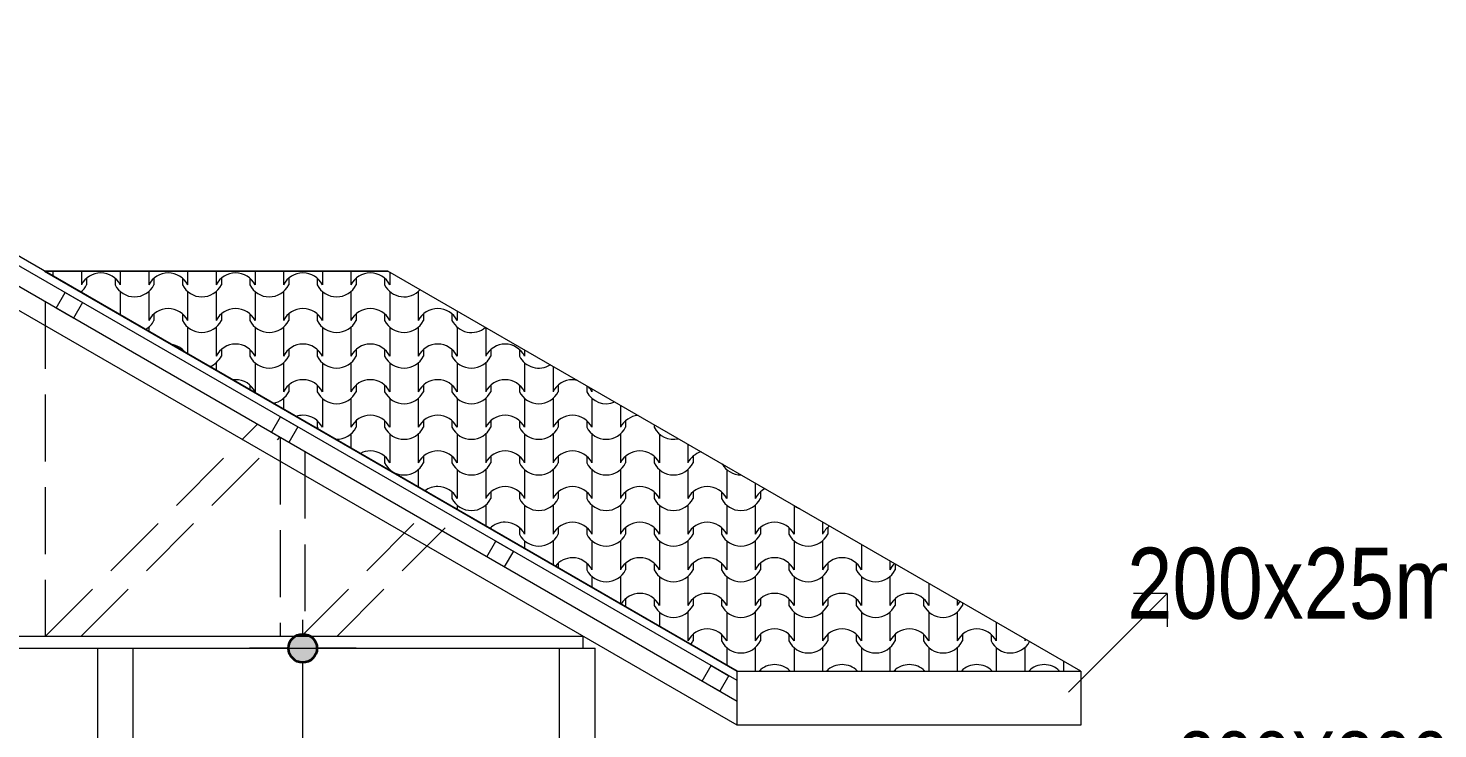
# Model space of a CAD drawing. Header units: millimetres. Extents: x 102766 to 172228, y -127504 to -81044.
# Drawn here: x 134821 to 140773, y -115740 to -112782 of the extents above; entities that cross this region are included whole.
import ezdxf

# ---------------------------------------------------------------- set-up
doc = ezdxf.new("R2010")
doc.units = ezdxf.units.MM
doc.header["$MEASUREMENT"] = 0
doc.linetypes.add('Hidden Line', pattern=[391.222223, 282.222223, -109])
doc.layers.add('2D Drafting - General', color=7, linetype='Continuous')
doc.layers.add('Dimensioning - General', color=7, linetype='Continuous')
for name, color, linetype, lineweight in [('2D Drafting - General_Pen_No__1', 7, 'Continuous', 13), ('Annotation - Text_Pen_No__1', 7, 'Continuous', 13), ('Dimensioning - General_Pen_No__1', 7, 'Continuous', 13), ('Dimensioning - General_Pen_No__27', 7, 'Continuous', 35), ('Shell - Roof_Pen_No__1', 7, 'Continuous', 13), ('Structural - Bearing_Pen_No__1', 7, 'Continuous', 13)]:
    doc.layers.add(name, color=color, linetype=linetype, lineweight=lineweight)
doc.layers.add('2D Drafting - General_Pen_No__105', color=7, linetype='Continuous', lineweight=13, true_color=0xcae6ff)
doc.layers.add('2D Drafting - General_Pen_No__82', color=7, linetype='Continuous', lineweight=20, true_color=0xaaaaaa)
doc.styles.add('GENERATED_STYLE_1', font='ARIALN.TTF')
doc.styles.add('GENERATED_STYLE_11', font='')
doc.styles.get('GENERATED_STYLE_11').set_extended_font_data('Bodoni MT Condensed')
doc.dimstyles.new('GENERATED_STYLE__3', dxfattribs={"dimtxt": 300, "dimasz": 228, "dimexe": 0.18, "dimexo": 0, "dimgap": 0.09, "dimtad": 0, "dimdec": 0, "dimzin": 0, "dimdsep": 46, "dimtxsty": 'GENERATED_STYLE_1', "dimblk": 'ARROWHEAD_11', "dimblk1": 'ARROWHEAD_11', "dimblk2": 'ARROWHEAD_11', "dimcen": 0.09, "dimclrd": 7, "dimclre": 7, "dimclrt": 7, "dimadec": 0, "dimazin": 0, "dimtfac": 1, "dimtdec": 4, "dimtmove": 0, "dimatfit": 3, "dimfxl": 0, "dimtolj": 1, "dimtzin": 0, "dimarcsym": 0})

# ---------------------------------------------------------------- blocks, each defined once
blk = doc.blocks.new('*X32')
at = {"layer": '2D Drafting - General_Pen_No__82', "linetype": 'Continuous'}
for p, q in [((134925.6, -113807), (134925.6, -113827.5)), ((135045.9, -113807), (135045.9, -113865.4)), ((135067.9, -113837.4), (135067.9, -113865.4)), ((135188.1, -113837.4), (135188.1, -113865.4)), ((135210.1, -113807), (135210.1, -113865.4)), ((135330.4, -113807), (135330.4, -113865.4)), ((135352.4, -113837.4), (135352.4, -113865.4)), ((135472.6, -113837.4), (135472.6, -113865.4)), ((135494.6, -113807), (135494.6, -113865.4)), ((135614.8, -113807), (135614.8, -113865.4)), ((135636.8, -113837.4), (135636.8, -113865.4)), ((135757.1, -113837.4), (135757.1, -113865.4)), ((135779.1, -113807), (135779.1, -113865.4)), ((135899.3, -113807), (135899.3, -113865.4)), ((135921.3, -113837.4), (135921.3, -113865.4)), ((136041.6, -113837.4), (136041.6, -113865.4)), ((136063.6, -113807), (136063.6, -113865.4)), ((136183.8, -113807), (136183.8, -113865.4)), ((136205.8, -113837.4), (136205.8, -113865.4)), ((136326, -113837.4), (136326, -113865.4)), ((136348, -113811.5), (136348, -113865.4)), ((135045.9, -113893.8), (135045.9, -113896.9)), ((135210.1, -113893.8), (135210.1, -113954.8)), ((135330.4, -113893.8), (135330.4, -113954.8)), ((135494.6, -113893.8), (135494.6, -113954.8)), ((135614.8, -113893.8), (135614.8, -113954.8)), ((135779.1, -113893.8), (135779.1, -113954.8)), ((135899.3, -113893.8), (135899.3, -113954.8)), ((136063.6, -113893.8), (136063.6, -113954.8)), ((136183.8, -113893.8), (136183.8, -113954.8)), ((136348, -113893.8), (136348, -113954.8)), ((136468.3, -113893.8), (136468.3, -113954.8)), ((135210.1, -113954.8), (135210.1, -113991.7)), ((135330.4, -113954.8), (135330.4, -114015.7)), ((135494.6, -113954.8), (135494.6, -114015.7)), ((135614.8, -113954.8), (135614.8, -114015.7)), ((135779.1, -113954.8), (135779.1, -114015.7)), ((135899.3, -113954.8), (135899.3, -114015.7)), ((136063.6, -113954.8), (136063.6, -114015.7)), ((136183.8, -113954.8), (136183.8, -114015.7)), ((136348, -113954.8), (136348, -114015.7)), ((136468.3, -113954.8), (136468.3, -114015.7)), ((135352.4, -113987.7), (135352.4, -114015.7)), ((135472.6, -113987.7), (135472.6, -114015.7)), ((135636.8, -113987.7), (135636.8, -114015.7)), ((135757.1, -113987.7), (135757.1, -114015.7)), ((135921.3, -113987.7), (135921.3, -114015.7)), ((136041.6, -113987.7), (136041.6, -114015.7)), ((136205.8, -113987.7), (136205.8, -114015.7)), ((136326, -113987.7), (136326, -114015.7)), ((136490.3, -113987.7), (136490.3, -114015.7)), ((136610.5, -113987.7), (136610.5, -114015.7)), ((136632.5, -113975.8), (136632.5, -114015.7)), ((135330.4, -114044.1), (135330.4, -114061.1)), ((135494.6, -114044.1), (135494.6, -114105.1)), ((135614.8, -114044.1), (135614.8, -114105.1)), ((135779.1, -114044.1), (135779.1, -114105.1)), ((135899.3, -114044.1), (135899.3, -114105.1)), ((136063.6, -114044.1), (136063.6, -114105.1)), ((136183.8, -114044.1), (136183.8, -114105.1)), ((136348, -114044.1), (136348, -114105.1)), ((136468.3, -114044.1), (136468.3, -114105.1)), ((136632.5, -114044.1), (136632.5, -114105.1)), ((136752.8, -114045.2), (136752.8, -114105.1)), ((135472.6, -114138), (135472.6, -114143.2)), ((135494.6, -114105.1), (135494.6, -114155.9)), ((135614.8, -114105.1), (135614.8, -114166.1)), ((135636.8, -114138), (135636.8, -114166.1)), ((135757.1, -114138), (135757.1, -114166.1)), ((135779.1, -114105.1), (135779.1, -114166.1)), ((135899.3, -114105.1), (135899.3, -114166.1)), ((135921.3, -114138), (135921.3, -114166.1)), ((136041.6, -114138), (136041.6, -114166.1)), ((136063.6, -114105.1), (136063.6, -114166.1)), ((136183.8, -114105.1), (136183.8, -114166.1)), ((136205.8, -114138), (136205.8, -114166.1)), ((136326, -114138), (136326, -114166.1)), ((136348, -114105.1), (136348, -114166.1)), ((136468.3, -114105.1), (136468.3, -114166.1)), ((136490.3, -114138), (136490.3, -114166.1)), ((136610.5, -114138), (136610.5, -114166.1)), ((136632.5, -114105.1), (136632.5, -114166.1)), ((136752.8, -114105.1), (136752.8, -114166.1)), ((136774.8, -114138), (136774.8, -114166.1)), ((136895, -114138), (136895, -114166.1)), ((136917, -114140), (136917, -114166.1)), ((135614.8, -114194.5), (135614.8, -114225.4)), ((135779.1, -114194.5), (135779.1, -114255.4)), ((135899.3, -114194.5), (135899.3, -114255.4)), ((136063.6, -114194.5), (136063.6, -114255.4)), ((136183.8, -114194.5), (136183.8, -114255.4)), ((136348, -114194.5), (136348, -114255.4)), ((136468.3, -114194.5), (136468.3, -114255.4)), ((136632.5, -114194.5), (136632.5, -114255.4)), ((136752.8, -114194.5), (136752.8, -114255.4)), ((136917, -114194.5), (136917, -114255.4)), ((135779.1, -114255.4), (135779.1, -114316.4)), ((135899.3, -114255.4), (135899.3, -114316.4)), ((136063.6, -114255.4), (136063.6, -114316.4)), ((136183.8, -114255.4), (136183.8, -114316.4)), ((136348, -114255.4), (136348, -114316.4)), ((136468.3, -114255.4), (136468.3, -114316.4)), ((136632.5, -114255.4), (136632.5, -114316.4)), ((136752.8, -114255.4), (136752.8, -114316.4)), ((136917, -114255.4), (136917, -114316.4)), ((137037.2, -114209.4), (137037.2, -114255.4)), ((137037.2, -114255.4), (137037.2, -114316.4)), ((135757.1, -114288.4), (135757.1, -114307.5)), ((135921.3, -114288.4), (135921.3, -114316.4)), ((136041.6, -114288.4), (136041.6, -114316.4)), ((136205.8, -114288.4), (136205.8, -114316.4)), ((136326, -114288.4), (136326, -114316.4)), ((136490.3, -114288.4), (136490.3, -114316.4)), ((136610.5, -114288.4), (136610.5, -114316.4)), ((136774.8, -114288.4), (136774.8, -114316.4)), ((136895, -114288.4), (136895, -114316.4)), ((137059.2, -114288.4), (137059.2, -114316.4)), ((137179.5, -114291.6), (137179.5, -114316.4)), ((137201.5, -114304.3), (137201.5, -114316.4)), ((135899.3, -114344.8), (135899.3, -114389.6)), ((136063.6, -114344.8), (136063.6, -114405.8)), ((136183.8, -114344.8), (136183.8, -114405.8)), ((136348, -114344.8), (136348, -114405.8)), ((136468.3, -114344.8), (136468.3, -114405.8)), ((136632.5, -114344.8), (136632.5, -114405.8)), ((136752.8, -114344.8), (136752.8, -114405.8)), ((136917, -114344.8), (136917, -114405.8)), ((137037.2, -114344.8), (137037.2, -114405.8)), ((137201.5, -114344.8), (137201.5, -114405.8)), ((137321.7, -114373.7), (137321.7, -114405.8)), ((136041.6, -114438.7), (136041.6, -114466.7)), ((136063.6, -114405.8), (136063.6, -114466.7)), ((136183.8, -114405.8), (136183.8, -114466.7)), ((136205.8, -114438.7), (136205.8, -114466.7)), ((136326, -114438.7), (136326, -114466.7)), ((136348, -114405.8), (136348, -114466.7)), ((136468.3, -114405.8), (136468.3, -114466.7)), ((136490.3, -114438.7), (136490.3, -114466.7)), ((136610.5, -114438.7), (136610.5, -114466.7)), ((136632.5, -114405.8), (136632.5, -114466.7)), ((136752.8, -114405.8), (136752.8, -114466.7)), ((136774.8, -114438.7), (136774.8, -114466.7)), ((136895, -114438.7), (136895, -114466.7)), ((136917, -114405.8), (136917, -114466.7)), ((137037.2, -114405.8), (137037.2, -114466.7)), ((137059.2, -114438.7), (137059.2, -114466.7)), ((137179.5, -114438.7), (137179.5, -114466.7)), ((137201.5, -114405.8), (137201.5, -114466.7)), ((137321.7, -114405.8), (137321.7, -114466.7)), ((137343.7, -114438.7), (137343.7, -114466.7)), ((136183.8, -114495.1), (136183.8, -114553.9)), ((136348, -114495.1), (136348, -114556.1)), ((136468.3, -114495.1), (136468.3, -114556.1)), ((136632.5, -114495.1), (136632.5, -114556.1)), ((136752.8, -114495.1), (136752.8, -114556.1)), ((136917, -114495.1), (136917, -114556.1)), ((137037.2, -114495.1), (137037.2, -114556.1)), ((137201.5, -114495.1), (137201.5, -114556.1)), ((137321.7, -114495.1), (137321.7, -114556.1)), ((137464, -114455.8), (137464, -114466.7)), ((137486, -114495.1), (137486, -114556.1)), ((136348, -114556.1), (136348, -114617.1)), ((136468.3, -114556.1), (136468.3, -114617.1)), ((136632.5, -114556.1), (136632.5, -114617.1)), ((136752.8, -114556.1), (136752.8, -114617.1)), ((136917, -114556.1), (136917, -114617.1)), ((137037.2, -114556.1), (137037.2, -114617.1)), ((137201.5, -114556.1), (137201.5, -114617.1)), ((137321.7, -114556.1), (137321.7, -114617.1)), ((137486, -114556.1), (137486, -114617.1)), ((137606.2, -114537.9), (137606.2, -114556.1)), ((137606.2, -114556.1), (137606.2, -114617.1)), ((136326, -114589), (136326, -114617.1)), ((136490.3, -114589), (136490.3, -114617.1)), ((136610.5, -114589), (136610.5, -114617.1)), ((136774.8, -114589), (136774.8, -114617.1)), ((136895, -114589), (136895, -114617.1)), ((137059.2, -114589), (137059.2, -114617.1)), ((137179.5, -114589), (137179.5, -114617.1)), ((137343.7, -114589), (137343.7, -114617.1)), ((137464, -114589), (137464, -114617.1)), ((137628.2, -114589), (137628.2, -114617.1)), ((136348, -114645.5), (136348, -114648.7)), ((136468.3, -114645.5), (136468.3, -114706.4)), ((136632.5, -114645.5), (136632.5, -114706.4)), ((136752.8, -114645.5), (136752.8, -114706.4)), ((136917, -114645.5), (136917, -114706.4)), ((137037.2, -114645.5), (137037.2, -114706.4)), ((137201.5, -114645.5), (137201.5, -114706.4)), ((137321.7, -114645.5), (137321.7, -114706.4)), ((137486, -114645.5), (137486, -114706.4)), ((137606.2, -114645.5), (137606.2, -114706.4)), ((137770.4, -114645.5), (137770.4, -114706.4)), ((136468.3, -114706.4), (136468.3, -114718.1)), ((136610.5, -114739.4), (136610.5, -114767.4)), ((136632.5, -114706.4), (136632.5, -114767.4)), ((136752.8, -114706.4), (136752.8, -114767.4)), ((136774.8, -114739.4), (136774.8, -114767.4)), ((136895, -114739.4), (136895, -114767.4)), ((136917, -114706.4), (136917, -114767.4)), ((137037.2, -114706.4), (137037.2, -114767.4)), ((137059.2, -114739.4), (137059.2, -114767.4)), ((137179.5, -114739.4), (137179.5, -114767.4)), ((137201.5, -114706.4), (137201.5, -114767.4)), ((137321.7, -114706.4), (137321.7, -114767.4)), ((137343.7, -114739.4), (137343.7, -114767.4)), ((137464, -114739.4), (137464, -114767.4)), ((137486, -114706.4), (137486, -114767.4)), ((137606.2, -114706.4), (137606.2, -114767.4)), ((137628.2, -114739.4), (137628.2, -114767.4)), ((137748.4, -114739.4), (137748.4, -114767.4)), ((137770.4, -114706.4), (137770.4, -114767.4)), ((137890.7, -114702.2), (137890.7, -114706.4)), ((137890.7, -114706.4), (137890.7, -114767.4)), ((137912.7, -114739.4), (137912.7, -114767.4)), ((136632.5, -114795.8), (136632.5, -114812.9)), ((136752.8, -114795.8), (136752.8, -114856.8)), ((136917, -114795.8), (136917, -114856.8)), ((137037.2, -114795.8), (137037.2, -114856.8)), ((137201.5, -114795.8), (137201.5, -114856.8)), ((137321.7, -114795.8), (137321.7, -114856.8)), ((137486, -114795.8), (137486, -114856.8)), ((137606.2, -114795.8), (137606.2, -114856.8)), ((137770.4, -114795.8), (137770.4, -114856.8)), ((137890.7, -114795.8), (137890.7, -114856.8)), ((138054.9, -114797), (138054.9, -114856.8)), ((136752.8, -114856.8), (136752.8, -114882.3)), ((136917, -114856.8), (136917, -114917.7)), ((137037.2, -114856.8), (137037.2, -114917.7)), ((137201.5, -114856.8), (137201.5, -114917.7)), ((137321.7, -114856.8), (137321.7, -114917.7)), ((137486, -114856.8), (137486, -114917.7)), ((137606.2, -114856.8), (137606.2, -114917.7)), ((137770.4, -114856.8), (137770.4, -114917.7)), ((137890.7, -114856.8), (137890.7, -114917.7)), ((138054.9, -114856.8), (138054.9, -114917.7)), ((136774.8, -114889.7), (136774.8, -114895)), ((136895, -114889.7), (136895, -114917.7)), ((137059.2, -114889.7), (137059.2, -114917.7)), ((137179.5, -114889.7), (137179.5, -114917.7)), ((137343.7, -114889.7), (137343.7, -114917.7)), ((137464, -114889.7), (137464, -114917.7)), ((137628.2, -114889.7), (137628.2, -114917.7)), ((137748.4, -114889.7), (137748.4, -114917.7)), ((137912.7, -114889.7), (137912.7, -114917.7)), ((138032.9, -114889.7), (138032.9, -114917.7)), ((138175.2, -114866.4), (138175.2, -114917.7)), ((138197.2, -114889.7), (138197.2, -114917.7)), ((136917, -114946.1), (136917, -114977.2)), ((137037.2, -114946.1), (137037.2, -115007.1)), ((137201.5, -114946.1), (137201.5, -115007.1)), ((137321.7, -114946.1), (137321.7, -115007.1)), ((137486, -114946.1), (137486, -115007.1)), ((137606.2, -114946.1), (137606.2, -115007.1)), ((137770.4, -114946.1), (137770.4, -115007.1)), ((137890.7, -114946.1), (137890.7, -115007.1)), ((138054.9, -114946.1), (138054.9, -115007.1)), ((138175.2, -114946.1), (138175.2, -115007.1)), ((138339.4, -114961.2), (138339.4, -115007.1)), ((137037.2, -115007.1), (137037.2, -115046.6)), ((137201.5, -115007.1), (137201.5, -115068.1)), ((137321.7, -115007.1), (137321.7, -115068.1)), ((137486, -115007.1), (137486, -115068.1)), ((137606.2, -115007.1), (137606.2, -115068.1)), ((137770.4, -115007.1), (137770.4, -115068.1)), ((137890.7, -115007.1), (137890.7, -115068.1)), ((138054.9, -115007.1), (138054.9, -115068.1)), ((138175.2, -115007.1), (138175.2, -115068.1)), ((138339.4, -115007.1), (138339.4, -115068.1)), ((138459.6, -115030.7), (138459.6, -115068.1)), ((137059.2, -115040.1), (137059.2, -115059.3)), ((137179.5, -115040.1), (137179.5, -115068.1)), ((137201.5, -115096.5), (137201.5, -115141.4)), ((137321.7, -115096.5), (137321.7, -115157.4)), ((137343.7, -115040.1), (137343.7, -115068.1)), ((137464, -115040.1), (137464, -115068.1)), ((137486, -115096.5), (137486, -115157.4)), ((137606.2, -115096.5), (137606.2, -115157.4)), ((137628.2, -115040.1), (137628.2, -115068.1)), ((137748.4, -115040.1), (137748.4, -115068.1)), ((137770.4, -115096.5), (137770.4, -115157.4)), ((137890.7, -115096.5), (137890.7, -115157.4)), ((137912.7, -115040.1), (137912.7, -115068.1)), ((138032.9, -115040.1), (138032.9, -115068.1)), ((138054.9, -115096.5), (138054.9, -115157.4)), ((138175.2, -115096.5), (138175.2, -115157.4)), ((138197.2, -115040.1), (138197.2, -115068.1)), ((138317.4, -115040.1), (138317.4, -115068.1)), ((138339.4, -115096.5), (138339.4, -115157.4)), ((138459.6, -115096.5), (138459.6, -115157.4)), ((138481.6, -115043.4), (138481.6, -115068.1)), ((137321.7, -115157.4), (137321.7, -115210.8)), ((137486, -115157.4), (137486, -115218.4)), ((137606.2, -115157.4), (137606.2, -115218.4)), ((137770.4, -115157.4), (137770.4, -115218.4)), ((137890.7, -115157.4), (137890.7, -115218.4)), ((138054.9, -115157.4), (138054.9, -115218.4)), ((138175.2, -115157.4), (138175.2, -115218.4)), ((138339.4, -115157.4), (138339.4, -115218.4)), ((138459.6, -115157.4), (138459.6, -115218.4)), ((138623.9, -115125.5), (138623.9, -115157.4)), ((138623.9, -115157.4), (138623.9, -115218.4)), ((137343.7, -115190.4), (137343.7, -115218.4)), ((137464, -115190.4), (137464, -115218.4)), ((137628.2, -115190.4), (137628.2, -115218.4)), ((137748.4, -115190.4), (137748.4, -115218.4)), ((137912.7, -115190.4), (137912.7, -115218.4)), ((138032.9, -115190.4), (138032.9, -115218.4)), ((138197.2, -115190.4), (138197.2, -115218.4)), ((138317.4, -115190.4), (138317.4, -115218.4)), ((138481.6, -115190.4), (138481.6, -115218.4)), ((138601.9, -115190.4), (138601.9, -115218.4)), ((138744.1, -115194.9), (138744.1, -115218.4)), ((138766.1, -115207.6), (138766.1, -115218.4)), ((137486, -115246.8), (137486, -115305.7)), ((137606.2, -115246.8), (137606.2, -115307.8)), ((137770.4, -115246.8), (137770.4, -115307.8)), ((137890.7, -115246.8), (137890.7, -115307.8)), ((138054.9, -115246.8), (138054.9, -115307.8)), ((138175.2, -115246.8), (138175.2, -115307.8)), ((138339.4, -115246.8), (138339.4, -115307.8)), ((138459.6, -115246.8), (138459.6, -115307.8)), ((138623.9, -115246.8), (138623.9, -115307.8)), ((138744.1, -115246.8), (138744.1, -115307.8)), ((137606.2, -115307.8), (137606.2, -115368.8)), ((137770.4, -115307.8), (137770.4, -115368.8)), ((137890.7, -115307.8), (137890.7, -115368.8)), ((138054.9, -115307.8), (138054.9, -115368.8)), ((138175.2, -115307.8), (138175.2, -115368.8)), ((138339.4, -115307.8), (138339.4, -115368.8)), ((138459.6, -115307.8), (138459.6, -115368.8)), ((138623.9, -115307.8), (138623.9, -115368.8)), ((138744.1, -115307.8), (138744.1, -115368.8)), ((138908.4, -115289.7), (138908.4, -115307.8)), ((138908.4, -115307.8), (138908.4, -115368.8)), ((137628.2, -115340.7), (137628.2, -115368.8)), ((137748.4, -115340.7), (137748.4, -115368.8)), ((137912.7, -115340.7), (137912.7, -115368.8)), ((138032.9, -115340.7), (138032.9, -115368.8)), ((138197.2, -115340.7), (138197.2, -115368.8)), ((138317.4, -115340.7), (138317.4, -115368.8)), ((138481.6, -115340.7), (138481.6, -115368.8)), ((138601.9, -115340.7), (138601.9, -115368.8)), ((138766.1, -115340.7), (138766.1, -115368.8)), ((138886.4, -115340.7), (138886.4, -115368.8)), ((139028.6, -115359.1), (139028.6, -115368.8)), ((137770.4, -115397.2), (137770.4, -115458.1)), ((137890.7, -115397.2), (137890.7, -115458.1)), ((138054.9, -115397.2), (138054.9, -115458.1)), ((138175.2, -115397.2), (138175.2, -115458.1)), ((138339.4, -115397.2), (138339.4, -115458.1)), ((138459.6, -115397.2), (138459.6, -115458.1)), ((138623.9, -115397.2), (138623.9, -115458.1)), ((138744.1, -115397.2), (138744.1, -115458.1)), ((138908.4, -115397.2), (138908.4, -115458.1)), ((139028.6, -115397.2), (139028.6, -115458.1)), ((139192.8, -115454), (139192.8, -115458.1)), ((137770.4, -115458.1), (137770.4, -115469.9)), ((137890.7, -115458.1), (137890.7, -115495.6)), ((137912.7, -115491.1), (137912.7, -115495.6)), ((138032.9, -115491.1), (138032.9, -115495.6)), ((138054.9, -115458.1), (138054.9, -115495.6)), ((138175.2, -115458.1), (138175.2, -115495.6)), ((138197.2, -115491.1), (138197.2, -115495.6)), ((138317.4, -115491.1), (138317.4, -115495.6)), ((138339.4, -115458.1), (138339.4, -115495.6)), ((138459.6, -115458.1), (138459.6, -115495.6)), ((138481.6, -115491.1), (138481.6, -115495.6)), ((138601.9, -115491.1), (138601.9, -115495.6)), ((138623.9, -115458.1), (138623.9, -115495.6)), ((138744.1, -115458.1), (138744.1, -115495.6)), ((138766.1, -115491.1), (138766.1, -115495.6)), ((138886.4, -115491.1), (138886.4, -115495.6)), ((138908.4, -115458.1), (138908.4, -115495.6)), ((139028.6, -115458.1), (139028.6, -115495.6)), ((139050.6, -115491.1), (139050.6, -115495.6)), ((139170.8, -115491.1), (139170.8, -115495.6)), ((139192.8, -115458.1), (139192.8, -115495.6))]:
    blk.add_line(p, q, dxfattribs=at)
for centre, radius, start, end in [((135128.3, -113907.4), 92.5, 90.17051, 153.01148), ((135127.7, -113907.4), 92.5, 26.98852, 89.82949), ((135412.8, -113907.4), 92.5, 90.17051, 153.01148), ((135412.2, -113907.4), 92.5, 26.98852, 89.82949), ((135697.2, -113907.4), 92.5, 90.17051, 153.01148), ((135696.7, -113907.4), 92.5, 26.98852, 89.82949), ((135981.7, -113907.4), 92.5, 90.17051, 153.01148), ((135981.2, -113907.4), 92.5, 26.98852, 89.82949), ((136266.2, -113907.4), 92.5, 90.17051, 153.01148), ((136265.6, -113907.4), 92.5, 26.98852, 89.82949), ((134985.8, -113824.1), 91.9, 308.97269, 333.29562), ((135270.2, -113824.1), 91.9, 206.70438, 333.29562), ((135554.7, -113824.1), 91.9, 206.70438, 333.29562), ((135839.2, -113824.1), 91.9, 206.70438, 333.29562), ((136123.7, -113824.1), 91.9, 206.70438, 333.29562), ((136408.2, -113824.1), 91.9, 206.70438, 317.95413), ((135412.8, -114057.7), 92.5, 90.17051, 153.01148), ((135412.2, -114057.7), 92.5, 26.98852, 89.82949), ((135697.2, -114057.7), 92.5, 90.17051, 153.01148), ((135696.7, -114057.7), 92.5, 26.98852, 89.82949), ((135981.7, -114057.7), 92.5, 90.17051, 153.01148), ((135981.2, -114057.7), 92.5, 26.98852, 89.82949), ((136266.2, -114057.7), 92.5, 90.17051, 153.01148), ((136265.6, -114057.7), 92.5, 26.98852, 89.82949), ((136550.7, -114057.7), 92.5, 90.17051, 153.01148), ((136550.1, -114057.7), 92.5, 26.98852, 89.82949), ((135270.2, -113974.4), 91.9, 300.66985, 333.29562), ((135554.7, -113974.4), 91.9, 206.70438, 333.29562), ((135839.2, -113974.4), 91.9, 206.70438, 333.29562), ((136123.7, -113974.4), 91.9, 206.70438, 333.29562), ((136408.2, -113974.4), 91.9, 206.70438, 333.29562), ((136692.6, -113974.4), 91.9, 206.70438, 310.14), ((135412.2, -114208), 92.5, 38.95524, 81.04476), ((135697.2, -114208), 92.5, 90.17051, 153.01148), ((135696.7, -114208), 92.5, 26.98852, 89.82949), ((135981.7, -114208), 92.5, 90.17051, 153.01148), ((135981.2, -114208), 92.5, 26.98852, 89.82949), ((136266.2, -114208), 92.5, 90.17051, 153.01148), ((136265.6, -114208), 92.5, 26.98852, 89.82949), ((136550.7, -114208), 92.5, 90.17051, 153.01148), ((136550.1, -114208), 92.5, 26.98852, 89.82949), ((136835.2, -114208), 92.5, 90.17051, 153.01148), ((136834.6, -114208), 92.5, 26.98852, 89.82949), ((135554.7, -114124.8), 91.9, 291.62032, 333.29562), ((135839.2, -114124.8), 91.9, 206.70438, 333.29562), ((136123.7, -114124.8), 91.9, 206.70438, 333.29562), ((136408.2, -114124.8), 91.9, 206.70438, 333.29562), ((136692.6, -114124.8), 91.9, 206.70438, 333.29562), ((136977.1, -114124.8), 91.9, 206.70438, 301.91691), ((135697.2, -114358.4), 92.5, 90.17051, 96.86409), ((135696.7, -114358.4), 92.5, 26.98852, 89.82949), ((135981.7, -114358.4), 92.5, 90.17051, 153.01148), ((135981.2, -114358.4), 92.5, 26.98852, 89.82949), ((136266.2, -114358.4), 92.5, 90.17051, 153.01148), ((136265.6, -114358.4), 92.5, 26.98852, 89.82949), ((136550.7, -114358.4), 92.5, 90.17051, 153.01148), ((136550.1, -114358.4), 92.5, 26.98852, 89.82949), ((136835.2, -114358.4), 92.5, 90.17051, 153.01148), ((136834.6, -114358.4), 92.5, 26.98852, 89.82949), ((137119.6, -114358.4), 92.5, 90.17051, 153.01148), ((137119.1, -114358.4), 92.5, 77.77201, 89.82949), ((135839.2, -114275.1), 91.9, 281.24493, 333.29562), ((136123.7, -114275.1), 91.9, 206.70438, 333.29562), ((136408.2, -114275.1), 91.9, 206.70438, 333.29562), ((136692.6, -114275.1), 91.9, 206.70438, 333.29562), ((136977.1, -114275.1), 91.9, 206.70438, 333.29562), ((137261.6, -114275.1), 91.9, 206.70438, 293.00252), ((137119.1, -114358.4), 92.5, 26.98852, 42.22799), ((135981.7, -114508.7), 92.5, 90.17051, 107.94858), ((135981.2, -114508.7), 92.5, 26.98852, 89.82949), ((136266.2, -114508.7), 92.5, 90.17051, 153.01148), ((136265.6, -114508.7), 92.5, 26.98852, 89.82949), ((136550.7, -114508.7), 92.5, 90.17051, 153.01148), ((136550.1, -114508.7), 92.5, 26.98852, 89.82949), ((136835.2, -114508.7), 92.5, 90.17051, 153.01148), ((136834.6, -114508.7), 92.5, 26.98852, 89.82949), ((137119.6, -114508.7), 92.5, 90.17051, 153.01148), ((137119.1, -114508.7), 92.5, 26.98852, 89.82949), ((137404.1, -114508.7), 92.5, 95.01127, 153.01148), ((136123.7, -114425.4), 91.9, 206.70438, 211.99744), ((136123.7, -114425.4), 91.9, 268.00256, 333.29562), ((136408.2, -114425.4), 91.9, 206.70438, 333.29562), ((136692.6, -114425.4), 91.9, 206.70438, 333.29562), ((136977.1, -114425.4), 91.9, 206.70438, 333.29562), ((137261.6, -114425.4), 91.9, 206.70438, 333.29562), ((137546.1, -114425.4), 91.9, 206.70438, 282.87766), ((136266.2, -114659), 92.5, 90.17051, 117.34809), ((136265.6, -114659), 92.5, 26.98852, 89.82949), ((136408.2, -114575.8), 91.9, 206.70438, 333.29562), ((136550.7, -114659), 92.5, 90.17051, 153.01148), ((136550.1, -114659), 92.5, 26.98852, 89.82949), ((136692.6, -114575.8), 91.9, 206.70438, 333.29562), ((136835.2, -114659), 92.5, 90.17051, 153.01148), ((136834.6, -114659), 92.5, 26.98852, 89.82949), ((136977.1, -114575.8), 91.9, 206.70438, 333.29562), ((137119.6, -114659), 92.5, 90.17051, 153.01148), ((137119.1, -114659), 92.5, 26.98852, 89.82949), ((137261.6, -114575.8), 91.9, 206.70438, 333.29562), ((137404.1, -114659), 92.5, 90.17051, 153.01148), ((137403.6, -114659), 92.5, 26.98852, 89.82949), ((137546.1, -114575.8), 91.9, 206.70438, 333.29562), ((137688.6, -114659), 92.5, 106.46672, 153.01148), ((137830.6, -114575.8), 91.9, 209.75013, 270.24987), ((136550.7, -114809.4), 92.5, 90.17051, 125.84099), ((136550.1, -114809.4), 92.5, 26.98852, 89.82949), ((136835.2, -114809.4), 92.5, 90.17051, 153.01148), ((136834.6, -114809.4), 92.5, 26.98852, 89.82949), ((137119.6, -114809.4), 92.5, 90.17051, 153.01148), ((137119.1, -114809.4), 92.5, 26.98852, 89.82949), ((137404.1, -114809.4), 92.5, 90.17051, 153.01148), ((137403.6, -114809.4), 92.5, 26.98852, 89.82949), ((137688.6, -114809.4), 92.5, 90.17051, 153.01148), ((137688, -114809.4), 92.5, 26.98852, 89.82949), ((137973.1, -114809.4), 92.5, 116.04702, 153.01148), ((136692.6, -114726.1), 91.9, 206.70438, 333.29562), ((136977.1, -114726.1), 91.9, 206.70438, 333.29562), ((137261.6, -114726.1), 91.9, 206.70438, 333.29562), ((137546.1, -114726.1), 91.9, 206.70438, 333.29562), ((137830.6, -114726.1), 91.9, 206.70438, 333.29562), ((138115, -114726.1), 91.9, 234.19111, 245.80889), ((136835.2, -114959.7), 92.5, 90.17051, 133.79905), ((136834.6, -114959.7), 92.5, 26.98852, 89.82949), ((136977.1, -114876.4), 91.9, 206.70438, 333.29562), ((137119.6, -114959.7), 92.5, 90.17051, 153.01148), ((137119.1, -114959.7), 92.5, 26.98852, 89.82949), ((137261.6, -114876.4), 91.9, 206.70438, 333.29562), ((137404.1, -114959.7), 92.5, 90.17051, 153.01148), ((137403.6, -114959.7), 92.5, 26.98852, 89.82949), ((137546.1, -114876.4), 91.9, 206.70438, 333.29562), ((137688.6, -114959.7), 92.5, 90.17051, 153.01148), ((137688, -114959.7), 92.5, 26.98852, 89.82949), ((137830.6, -114876.4), 91.9, 206.70438, 333.29562), ((137973.1, -114959.7), 92.5, 90.17051, 153.01148), ((137972.5, -114959.7), 92.5, 26.98852, 89.82949), ((138115, -114876.4), 91.9, 206.70438, 333.29562), ((138257.6, -114959.7), 92.5, 124.64351, 153.01148), ((137119.6, -115110), 92.5, 90.17051, 141.44588), ((137119.1, -115110), 92.5, 26.98852, 89.82949), ((137404.1, -115110), 92.5, 90.17051, 153.01148), ((137403.6, -115110), 92.5, 26.98852, 89.82949), ((137688.6, -115110), 92.5, 90.17051, 153.01148), ((137688, -115110), 92.5, 26.98852, 89.82949), ((137973.1, -115110), 92.5, 90.17051, 153.01148), ((137972.5, -115110), 92.5, 26.98852, 89.82949), ((138257.6, -115110), 92.5, 90.17051, 153.01148), ((138257, -115110), 92.5, 26.98852, 89.82949), ((137261.6, -115026.8), 91.9, 206.70438, 333.29562), ((137546.1, -115026.8), 91.9, 206.70438, 333.29562), ((137830.6, -115026.8), 91.9, 206.70438, 333.29562), ((138115, -115026.8), 91.9, 206.70438, 333.29562), ((138399.5, -115026.8), 91.9, 206.70438, 333.29562), ((138542, -115110), 92.5, 132.66335, 153.01148), ((137404.1, -115260.4), 92.5, 90.17051, 148.94111), ((137261.6, -115177.1), 91.9, 330.52922, 333.29562), ((137403.6, -115260.4), 92.5, 26.98852, 89.82949), ((137546.1, -115177.1), 91.9, 206.70438, 333.29562), ((137688.6, -115260.4), 92.5, 90.17051, 153.01148), ((137688, -115260.4), 92.5, 26.98852, 89.82949), ((137830.6, -115177.1), 91.9, 206.70438, 333.29562), ((137973.1, -115260.4), 92.5, 90.17051, 153.01148), ((137972.5, -115260.4), 92.5, 26.98852, 89.82949), ((138115, -115177.1), 91.9, 206.70438, 333.29562), ((138257.6, -115260.4), 92.5, 90.17051, 153.01148), ((138257, -115260.4), 92.5, 26.98852, 89.82949), ((138399.5, -115177.1), 91.9, 206.70438, 333.29562), ((138542, -115260.4), 92.5, 90.17051, 153.01148), ((138541.5, -115260.4), 92.5, 26.98852, 89.82949), ((138684, -115177.1), 91.9, 206.70438, 333.29562), ((138826.5, -115260.4), 92.5, 140.34459, 153.01148), ((137688.6, -115410.7), 92.5, 90.17051, 153.01148), ((137688, -115410.7), 92.5, 26.98852, 89.82949), ((137973.1, -115410.7), 92.5, 90.17051, 153.01148), ((137972.5, -115410.7), 92.5, 26.98852, 89.82949), ((138257.6, -115410.7), 92.5, 90.17051, 153.01148), ((138257, -115410.7), 92.5, 26.98852, 89.82949), ((138542, -115410.7), 92.5, 90.17051, 153.01148), ((138541.5, -115410.7), 92.5, 26.98852, 89.82949), ((138826.5, -115410.7), 92.5, 90.17051, 153.01148), ((138826, -115410.7), 92.5, 26.98852, 89.82949), ((137546.1, -115327.4), 91.9, 323.00447, 333.29562), ((137830.6, -115327.4), 91.9, 206.70438, 333.29562), ((138115, -115327.4), 91.9, 206.70438, 333.29562), ((138399.5, -115327.4), 91.9, 206.70438, 333.29562), ((138684, -115327.4), 91.9, 206.70438, 333.29562), ((138968.5, -115327.4), 91.9, 206.70438, 331.62321), ((139111, -115410.7), 92.5, 147.85327, 153.01148), ((137973.1, -115561.1), 92.5, 90.17051, 134.93736), ((137972.5, -115561.1), 92.5, 45.06264, 89.82949), ((138257.6, -115561.1), 92.5, 90.17051, 134.93736), ((138257, -115561.1), 92.5, 45.06264, 89.82949), ((138542, -115561.1), 92.5, 90.17051, 134.93736), ((138541.5, -115561.1), 92.5, 45.06264, 89.82949), ((138826.5, -115561.1), 92.5, 90.17051, 134.93736), ((138826, -115561.1), 92.5, 45.06264, 89.82949), ((139111, -115561.1), 92.5, 90.17051, 134.93736), ((139110.4, -115561.1), 92.5, 45.06264, 89.82949)]:
    blk.add_arc(centre, radius, start, end, dxfattribs=at)
blk = doc.blocks.new('Fill_16')
at = {"layer": '2D Drafting - General_Pen_No__105', "linetype": 'Continuous'}
for p, q in [((134890.2, -113807), (137814.9, -115495.6)), ((136340.2, -113807), (134890.2, -113807)), ((139264.9, -115495.6), (136340.2, -113807)), ((137814.9, -115495.6), (139264.9, -115495.6))]:
    blk.add_line(p, q, dxfattribs=at)
at = {"layer": '2D Drafting - General_Pen_No__82', "linetype": 'Continuous'}
blk.add_blockref('*X32', (0, 0), dxfattribs=at)
blk = doc.blocks.new('Line_14', base_point=(139213.4, -115584.3))
at = {"layer": '2D Drafting - General_Pen_No__1', "linetype": 'Continuous'}
for p, q in [((139213.4, -115584.3), (139629.6, -115168.1)), ((139629.6, -115168.1), (139488.2, -115168.1)), ((139629.6, -115168.1), (139629.6, -115309.5))]:
    blk.add_line(p, q, dxfattribs=at)
blk = doc.blocks.new('*D323')
at = {"layer": 'Dimensioning - General', "linetype": 'Continuous', "lineweight": 0, "true_color": 0x000000}
for points in [[(136040.5, -115399.5), (136036, -115376.6), (136023, -115357.1), (136003.5, -115344.1), (135980.5, -115339.5), (135957.6, -115344.1), (135938.1, -115357.1), (135925.1, -115376.6), (135920.5, -115399.5), (135925.1, -115422.5), (135938.1, -115442), (135957.6, -115455), (135980.5, -115459.5), (136003.5, -115455), (136023, -115442), (136036, -115422.5)], [(136040.5, -118099.5), (136036, -118076.6), (136023, -118057.1), (136003.5, -118044.1), (135980.5, -118039.5), (135957.6, -118044.1), (135938.1, -118057.1), (135925.1, -118076.6), (135920.5, -118099.5), (135925.1, -118122.5), (135938.1, -118142), (135957.6, -118155), (135980.5, -118159.5), (136003.5, -118155), (136023, -118142), (136036, -118122.5)]]:
    blk.add_hatch(color=18, dxfattribs=at).paths.add_polyline_path(points)
at = {"layer": 'Dimensioning - General_Pen_No__1', "linetype": 'Continuous'}
for p, q in [((135980.5, -115339.5), (135980.5, -115279.5)), ((135920.5, -115399.5), (135755.5, -115399.5)), ((136205.5, -115399.5), (136040.5, -115399.5)), ((135980.5, -116257.8), (135980.5, -115459.5)), ((135980.5, -118039.5), (135980.5, -117241.2)), ((135920.5, -118099.5), (135755.5, -118099.5)), ((136205.5, -118099.5), (136040.5, -118099.5)), ((135980.5, -118219.5), (135980.5, -118159.5))]:
    blk.add_line(p, q, dxfattribs=at)
at = {"layer": 'Dimensioning - General_Pen_No__27', "linetype": 'Continuous'}
for centre in [(135980.5, -115399.5), (135980.5, -118099.5)]:
    blk.add_circle(centre, 60, dxfattribs=at)
at = {"layer": 'Dimensioning - General_Pen_No__1', "insert": (136130.5, -117181.5), "char_height": 300, "attachment_point": 7, "rotation": 90, "style": 'GENERATED_STYLE_1'}
blk.add_mtext('{2,700}', dxfattribs=at)
blk = doc.blocks.new('ARROWHEAD_11')
at = {"color": 0, "linetype": 'Continuous', "lineweight": 0}
blk.add_line((0, 0), (-1, 0), dxfattribs=at)
at = {"color": 0, "linetype": 'Continuous', "lineweight": 0, "const_width": 0.25, "flags": 128}
blk.add_lwpolyline([(-0.125, 0, 1), (0.125, 0, 1)], format="xyb", close=True, dxfattribs=at)

msp = doc.modelspace()

# ---------------------------------------------------------------- linework, layer by layer
at = {"layer": '2D Drafting - General_Pen_No__1', "linetype": 'Continuous'}
for p, q in [((134939.2, -113963.5), (134977.2, -113897.6)), ((134977.2, -113897.6), (135050.9, -113940.2)), ((135012.9, -114006), (134939.2, -113963.5)), ((135051.1, -113939.9), (135012.9, -114006)), ((135848.5, -114488.5), (135886.5, -114422.6)), ((135886.5, -114422.6), (135960.2, -114465.2)), ((135922.2, -114531), (135848.5, -114488.5)), ((135960.4, -114464.9), (135922.2, -114531)), ((136757.8, -115013.5), (136795.8, -114947.6)), ((136795.8, -114947.6), (136869.5, -114990.2)), ((136831.5, -115056), (136757.8, -115013.5)), ((136869.7, -114989.9), (136831.5, -115056)), ((137667.5, -115538.7), (137705.5, -115472.8)), ((137705.5, -115472.8), (137779.2, -115515.4)), ((137779.4, -115515.1), (137741.2, -115581.2)), ((137741.2, -115581.2), (137667.5, -115538.7))]:
    msp.add_line(p, q, dxfattribs=at)
at = {"layer": '2D Drafting - General_Pen_No__1', "linetype": 'Hidden Line'}
for p, q in [((134893.5, -113937.1), (134893.5, -115349.5)), ((134893.5, -115349.5), (135789, -114454.1)), ((135043.5, -115349.5), (135884.3, -114508.7)), ((135885.4, -114509.7), (135885.4, -115349.5)), ((135989.5, -114569.9), (135989.5, -115349.5)), ((135973.7, -115349.5), (136473.8, -114849.5)), ((136123.7, -115349.5), (136582, -114891.3))]:
    msp.add_line(p, q, dxfattribs=at)
at = {"layer": 'Shell - Roof_Pen_No__1', "linetype": 'Continuous'}
for p, q in [((137814.9, -115495.6), (133114.7, -112781.9)), ((137814.9, -115536), (133114.7, -112822.3)), ((137814.9, -115536), (133114.7, -112822.3)), ((137814.9, -115623.8), (133114.7, -112910.1)), ((137814.9, -115623.8), (133114.7, -112910.1)), ((137814.9, -115724.8), (133114.7, -113011.1)), ((134890.2, -113807), (136340.2, -113807)), ((139264.9, -115495.6), (136340.2, -113807)), ((137814.9, -115495.6), (139264.9, -115495.6)), ((137814.9, -115536), (137814.9, -115495.6)), ((139264.9, -115495.6), (139264.9, -115724.8)), ((137814.9, -115564.9), (137814.9, -115536)), ((137814.9, -115566), (137814.9, -115564.9)), ((137814.9, -115623.8), (137814.9, -115566)), ((137814.9, -115710.4), (137814.9, -115623.8)), ((137814.9, -115724.8), (137814.9, -115710.4)), ((139264.9, -115724.8), (137814.9, -115724.8))]:
    msp.add_line(p, q, dxfattribs=at)
at = {"layer": 'Structural - Bearing_Pen_No__1', "linetype": 'Continuous'}
for p, q in [((137164.9, -115349.5), (129064.4, -115349.5)), ((137164.9, -115399.5), (137164.9, -115349.5)), ((134064.9, -115399.5), (135114.7, -115399.5)), ((135114.7, -115399.5), (135264.7, -115399.5)), ((135114.7, -118984.6), (135114.7, -115399.5)), ((135264.7, -115399.5), (137064.9, -115399.5)), ((135264.7, -118984.6), (135264.7, -115399.5)), ((137064.9, -115399.5), (137214.9, -115399.5)), ((137064.9, -118984.6), (137064.9, -115399.5)), ((137214.9, -118984.6), (137214.9, -115399.5)), ((135114.7, -115699.5), (135114.7, -115662.5)), ((135264.7, -115699.5), (135264.7, -115662.5)), ((135114.7, -115724.5), (135114.7, -115712.5)), ((135114.7, -118099.5), (135114.7, -115724.5)), ((135264.7, -115739.5), (135264.7, -115712.5))]:
    msp.add_line(p, q, dxfattribs=at)

# ---------------------------------------------------------------- block references
at = {"layer": '2D Drafting - General', "linetype": 'Continuous'}
msp.add_blockref('Line_14', (139213.4, -115584.3), dxfattribs=at)
at = {"layer": '2D Drafting - General_Pen_No__82', "linetype": 'Continuous'}
msp.add_blockref('Fill_16', (0, 0), dxfattribs=at)

# ---------------------------------------------------------------- texts
at = {"layer": 'Annotation - Text_Pen_No__1', "linetype": 'Continuous', "attachment_point": 4, "style": 'GENERATED_STYLE_11'}
for s, insert, char_height in [('{200x25mm fascial board}', (139461, -115127.2), 300), ('{200X300mm thick R.C beam.}', (139674, -115877.5), 250)]:
    msp.add_mtext(s, dxfattribs=dict(at, insert=insert, char_height=char_height))

# ---------------------------------------------------------------- dimensions: what is measured, and where the dimension line sits
at = {"layer": 'Dimensioning - General', "linetype": 'Continuous'}
dim = msp.add_linear_dim(base=(135980.5, -118099.5), p1=(129164.4, -118099.5), p2=(129164.4, -115399.5), angle=90, dimstyle='GENERATED_STYLE__3', dxfattribs=at)
dim.commit()
dim.dimension.update_dxf_attribs({"geometry": '*D323', "text_midpoint": (135980.5, -116668.6)})

doc.saveas('drawing.dxf')
